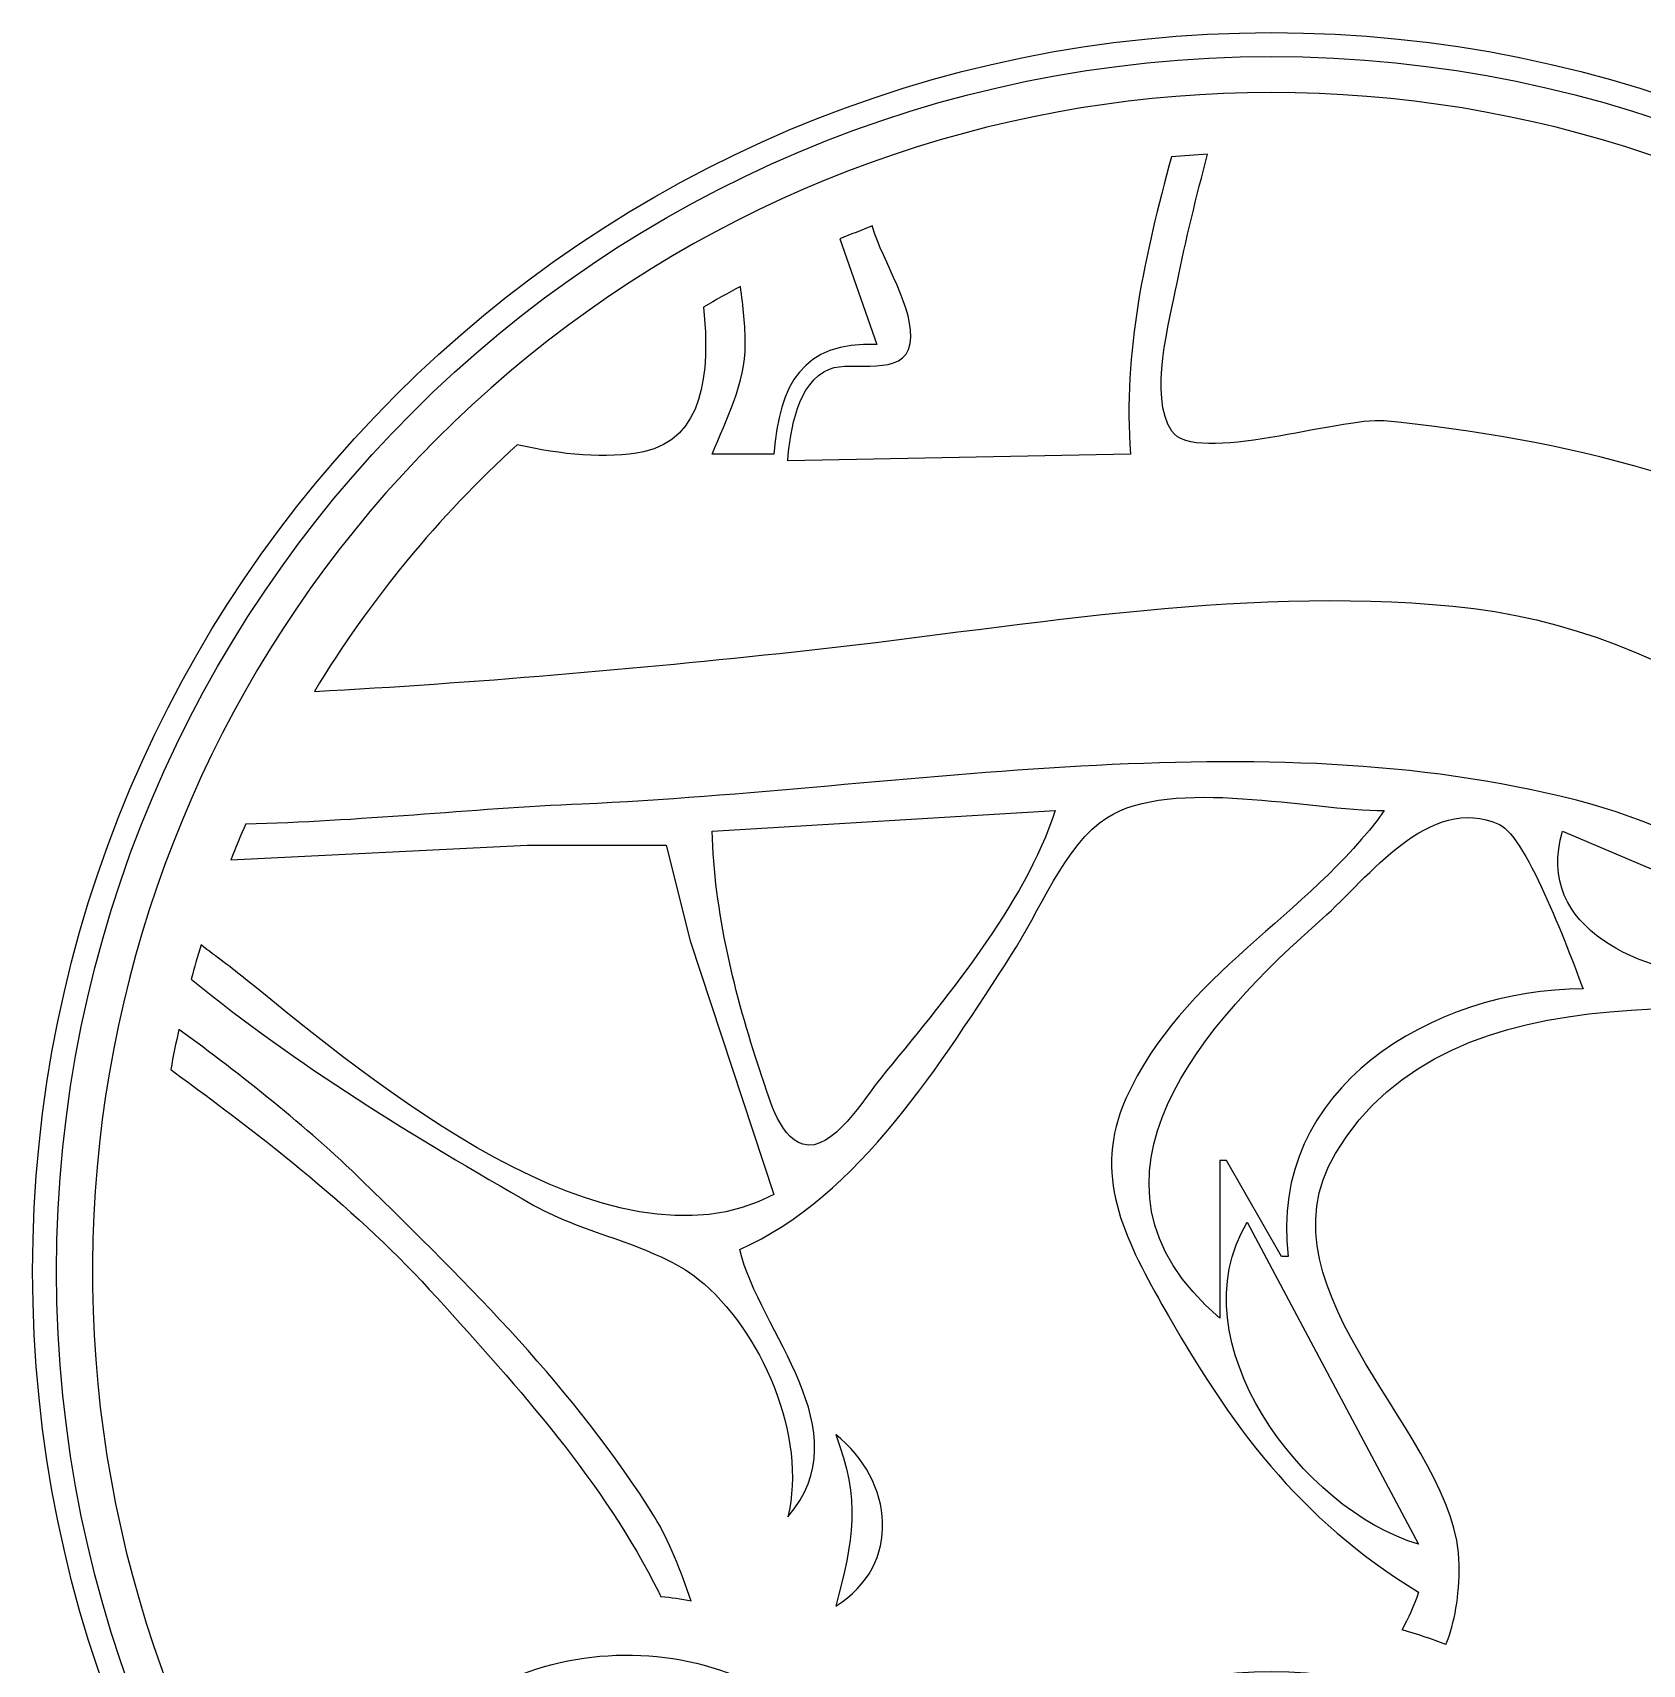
# Model space of a CAD drawing. Header units: millimetres. Extents: x -20.7 to 20.7, y -20.7 to 20.7.
# Drawn here: x -20.68 to 6.19, y -6.57 to 20.68 of the extents above; entities that cross this region are included whole.
import ezdxf

# ---------------------------------------------------------------- set-up
doc = ezdxf.new("R2010")
doc.units = ezdxf.units.MM
doc.layers.get('0').update_dxf_attribs({"linetype": 'CONTINUOUS'})

msp = doc.modelspace()

# ---------------------------------------------------------------- linework, layer by layer
for p, q in [((-7.208, 17.239), (-6.588, 15.479)), ((-7.208, 17.239), (-6.588, 15.479)), ((-7.208, 17.239), (-6.588, 15.479)), ((-7.208, 17.239), (-6.588, 15.479)), ((-7.208, 17.239), (-6.588, 15.479)), ((-7.208, 17.239), (-6.588, 15.479)), ((-8.306, 13.647), (-9.337, 13.647)), ((-8.306, 13.647), (-9.337, 13.647)), ((-8.306, 13.647), (-9.337, 13.647)), ((-8.306, 13.647), (-9.337, 13.647)), ((-8.306, 13.647), (-9.337, 13.647)), ((-8.306, 13.647), (-9.337, 13.647)), ((-2.352, 13.647), (-8.077, 13.532)), ((-2.352, 13.647), (-8.077, 13.532)), ((-2.352, 13.647), (-8.077, 13.532)), ((-2.352, 13.647), (-8.077, 13.532)), ((-2.352, 13.647), (-8.077, 13.532)), ((-2.352, 13.647), (-8.077, 13.532)), ((-9.337, 7.349), (-3.611, 7.692)), ((-9.337, 7.349), (-3.611, 7.692)), ((-9.337, 7.349), (-3.611, 7.692)), ((-9.337, 7.349), (-3.611, 7.692)), ((-9.337, 7.349), (-3.611, 7.692)), ((-9.337, 7.349), (-3.611, 7.692)), ((-17.377, 6.868), (-12.428, 7.118)), ((-17.377, 6.868), (-12.428, 7.118)), ((-17.377, 6.868), (-12.428, 7.118)), ((-17.377, 6.868), (-12.428, 7.118)), ((-17.377, 6.868), (-12.428, 7.118)), ((-17.377, 6.868), (-12.428, 7.118)), ((-12.428, 7.118), (-10.109, 7.116)), ((-12.428, 7.118), (-10.109, 7.116)), ((-12.428, 7.118), (-10.109, 7.116)), ((-12.428, 7.118), (-10.109, 7.116)), ((-12.428, 7.118), (-10.109, 7.116)), ((-12.428, 7.118), (-10.109, 7.116)), ((-10.109, 7.116), (-9.703, 5.517)), ((-10.109, 7.116), (-9.703, 5.517)), ((-10.109, 7.116), (-9.703, 5.517)), ((-10.109, 7.116), (-9.703, 5.517)), ((-10.109, 7.116), (-9.703, 5.517)), ((-10.109, 7.116), (-9.703, 5.517)), ((4.863, 7.349), (7.15, 6.375)), ((4.863, 7.349), (7.15, 6.375)), ((4.863, 7.349), (7.15, 6.375)), ((4.863, 7.349), (7.15, 6.375)), ((4.863, 7.349), (7.15, 6.375)), ((4.863, 7.349), (7.15, 6.375)), ((-9.703, 5.517), (-8.306, 1.28)), ((-9.703, 5.517), (-8.306, 1.28)), ((-9.703, 5.517), (-8.306, 1.28)), ((-9.703, 5.517), (-8.306, 1.28)), ((-9.703, 5.517), (-8.306, 1.28)), ((-9.703, 5.517), (-8.306, 1.28)), ((-0.748, 1.852), (-0.863, 1.852)), ((-0.863, 1.852), (-0.863, -0.782)), ((-0.748, 1.852), (-0.863, 1.852)), ((-0.863, 1.852), (-0.863, -0.782)), ((-0.748, 1.852), (-0.863, 1.852)), ((-0.863, 1.852), (-0.863, -0.782)), ((-0.748, 1.852), (-0.863, 1.852)), ((-0.863, 1.852), (-0.863, -0.782)), ((-0.748, 1.852), (-0.863, 1.852)), ((-0.863, 1.852), (-0.863, -0.782)), ((-0.748, 1.852), (-0.863, 1.852)), ((-0.863, 1.852), (-0.863, -0.782)), ((0.168, 0.249), (-0.748, 1.852)), ((0.168, 0.249), (-0.748, 1.852)), ((0.168, 0.249), (-0.748, 1.852)), ((0.168, 0.249), (-0.748, 1.852)), ((0.168, 0.249), (-0.748, 1.852)), ((0.168, 0.249), (-0.748, 1.852)), ((-0.405, 0.822), (2.458, -4.56)), ((-0.405, 0.822), (2.458, -4.56)), ((-0.405, 0.822), (2.458, -4.56)), ((-0.405, 0.822), (2.458, -4.56)), ((-0.405, 0.822), (2.458, -4.56)), ((-0.405, 0.822), (2.458, -4.56)), ((0.282, 0.249), (0.168, 0.249)), ((0.282, 0.249), (0.168, 0.249)), ((0.282, 0.249), (0.168, 0.249)), ((0.282, 0.249), (0.168, 0.249)), ((0.282, 0.249), (0.168, 0.249)), ((0.282, 0.249), (0.168, 0.249))]:
    msp.add_line(p, q)
msp.add_lwpolyline([(-7.091, -8.016, 0.393426), (-4.373, -8.219, -0.35083), (4.373, -8.219, 0.393426), (7.091, -8.016, -0.458612), (14.665, -8.285, 0.565024), (18.061, -7.83, 1.523453), (-18.061, -7.83, 0.565024), (-14.665, -8.285, -0.458612)], format="xyb", close=True)
for radius in [20.685, 20.685, 20.285]:
    msp.add_circle((0, 0), radius)
for centre, radius, start, end in [((0, 0), 18.685, 93.2708, 95.1293), ((0, 0), 18.685, 93.2708, 95.1293), ((0, 0), 18.685, 93.2708, 95.1293), ((0, 0), 18.685, 93.2708, 95.1293), ((0, 0), 18.685, 93.2708, 95.1293), ((0, 0), 18.685, 93.2708, 95.1293), ((0, 0), 18.685, 110.8894, 112.6903), ((0, 0), 18.685, 110.8894, 112.6903), ((0, 0), 18.685, 110.8894, 112.6903), ((0, 0), 18.685, 110.8894, 112.6903), ((0, 0), 18.685, 110.8894, 112.6903), ((0, 0), 18.685, 110.8894, 112.6903), ((0, 0), 18.685, 118.3297, 120.4934), ((0, 0), 18.685, 118.3297, 120.4934), ((0, 0), 18.685, 118.3297, 120.4934), ((0, 0), 18.685, 118.3297, 120.4934), ((0, 0), 18.685, 118.3297, 120.4934), ((0, 0), 18.685, 118.3297, 120.4934), ((0, 0), 18.685, 132.3845, 148.788), ((0, 0), 18.685, 132.3845, 148.788), ((0, 0), 18.685, 132.3845, 148.788), ((0, 0), 18.685, 132.3845, 148.788), ((0, 0), 18.685, 132.3845, 148.788), ((0, 0), 18.685, 132.3845, 148.788), ((0, 0), 18.685, 156.4375, 158.4358), ((0, 0), 18.685, 156.4375, 158.4358), ((0, 0), 18.685, 156.4375, 158.4358), ((0, 0), 18.685, 156.4375, 158.4358), ((0, 0), 18.685, 156.4375, 158.4358), ((0, 0), 18.685, 156.4375, 158.4358), ((0, 0), 18.685, 163.0452, 164.8663), ((0, 0), 18.685, 163.0452, 164.8663), ((0, 0), 18.685, 163.0452, 164.8663), ((0, 0), 18.685, 163.0452, 164.8663), ((0, 0), 18.685, 163.0452, 164.8663), ((0, 0), 18.685, 163.0452, 164.8663), ((0, 0), 18.685, 167.5134, 169.6172), ((0, 0), 18.685, 167.5134, 169.6172), ((-10.762, -11.41), 6, 79.6747, 84.5698), ((-10.762, -11.41), 6, 79.6747, 84.5698), ((0, -13.685), 8, 68.6285, 74.1806), ((0, -13.685), 8, 68.6285, 74.1806), ((0, -13.685), 8, 68.6285, 74.1806), ((0, -13.685), 8, 68.6285, 74.1806), ((0, -13.685), 8, 68.6285, 74.1806), ((0, -13.685), 8, 68.6285, 74.1806)]:
    msp.add_arc(centre, radius, start, end)
for points in [[(-1.671, 18.61), (-2.107, 16.986), (-2.487, 15.355), (-2.352, 13.647)], [(-1.671, 18.61), (-2.107, 16.986), (-2.487, 15.355), (-2.352, 13.647)], [(-1.671, 18.61), (-2.107, 16.986), (-2.487, 15.355), (-2.352, 13.647)], [(-1.671, 18.61), (-2.107, 16.986), (-2.487, 15.355), (-2.352, 13.647)], [(-1.671, 18.61), (-2.107, 16.986), (-2.487, 15.355), (-2.352, 13.647)], [(-1.671, 18.61), (-2.107, 16.986), (-2.487, 15.355), (-2.352, 13.647)], [(-1.573, 16.509), (-1.431, 17.23), (-1.252, 17.943), (-1.066, 18.655)], [(-1.573, 16.509), (-1.431, 17.23), (-1.252, 17.943), (-1.066, 18.655)], [(-1.573, 16.509), (-1.431, 17.23), (-1.252, 17.943), (-1.066, 18.655)], [(-1.573, 16.509), (-1.431, 17.23), (-1.252, 17.943), (-1.066, 18.655)], [(-1.573, 16.509), (-1.431, 17.23), (-1.252, 17.943), (-1.066, 18.655)], [(-1.573, 16.509), (-1.431, 17.23), (-1.252, 17.943), (-1.066, 18.655)], [(-6.654, 17.426), (-6.657, 17.436), (-6.66, 17.446), (-6.662, 17.457)], [(-6.654, 17.426), (-6.657, 17.436), (-6.66, 17.446), (-6.662, 17.457)], [(-6.654, 17.426), (-6.657, 17.436), (-6.66, 17.446), (-6.662, 17.457)], [(-6.654, 17.426), (-6.657, 17.436), (-6.66, 17.446), (-6.662, 17.457)], [(-6.654, 17.426), (-6.657, 17.436), (-6.66, 17.446), (-6.662, 17.457)], [(-6.654, 17.426), (-6.657, 17.436), (-6.66, 17.446), (-6.662, 17.457)], [(-6.031, 15.493), (-5.938, 16.057), (-6.503, 16.88), (-6.654, 17.426)], [(-6.031, 15.493), (-5.938, 16.057), (-6.503, 16.88), (-6.654, 17.426)], [(-6.031, 15.493), (-5.938, 16.057), (-6.503, 16.88), (-6.654, 17.426)], [(-6.031, 15.493), (-5.938, 16.057), (-6.503, 16.88), (-6.654, 17.426)], [(-6.031, 15.493), (-5.938, 16.057), (-6.503, 16.88), (-6.654, 17.426)], [(-6.031, 15.493), (-5.938, 16.057), (-6.503, 16.88), (-6.654, 17.426)], [(-8.785, 15.479), (-8.784, 15.784), (-8.817, 16.109), (-8.867, 16.447)], [(-8.785, 15.479), (-8.784, 15.784), (-8.817, 16.109), (-8.867, 16.447)], [(-8.785, 15.479), (-8.784, 15.784), (-8.817, 16.109), (-8.867, 16.447)], [(-8.785, 15.479), (-8.784, 15.784), (-8.817, 16.109), (-8.867, 16.447)], [(-8.785, 15.479), (-8.784, 15.784), (-8.817, 16.109), (-8.867, 16.447)], [(-8.785, 15.479), (-8.784, 15.784), (-8.817, 16.109), (-8.867, 16.447)], [(-1.661, 14.027), (-2.058, 14.617), (-1.697, 15.873), (-1.573, 16.509)], [(-1.661, 14.027), (-2.058, 14.617), (-1.697, 15.873), (-1.573, 16.509)], [(-1.661, 14.027), (-2.058, 14.617), (-1.697, 15.873), (-1.573, 16.509)], [(-1.661, 14.027), (-2.058, 14.617), (-1.697, 15.873), (-1.573, 16.509)], [(-1.661, 14.027), (-2.058, 14.617), (-1.697, 15.873), (-1.573, 16.509)], [(-1.661, 14.027), (-2.058, 14.617), (-1.697, 15.873), (-1.573, 16.509)], [(-9.482, 16.101), (-9.37, 14.992), (-9.483, 13.896), (-10.484, 13.686)], [(-9.482, 16.101), (-9.37, 14.992), (-9.483, 13.896), (-10.484, 13.686)], [(-9.482, 16.101), (-9.37, 14.992), (-9.483, 13.896), (-10.484, 13.686)], [(-9.482, 16.101), (-9.37, 14.992), (-9.483, 13.896), (-10.484, 13.686)], [(-9.482, 16.101), (-9.37, 14.992), (-9.483, 13.896), (-10.484, 13.686)], [(-9.482, 16.101), (-9.37, 14.992), (-9.483, 13.896), (-10.484, 13.686)], [(-9.337, 13.647), (-9.097, 14.231), (-8.787, 14.831), (-8.785, 15.479)], [(-9.337, 13.647), (-9.097, 14.231), (-8.787, 14.831), (-8.785, 15.479)], [(-9.337, 13.647), (-9.097, 14.231), (-8.787, 14.831), (-8.785, 15.479)], [(-9.337, 13.647), (-9.097, 14.231), (-8.787, 14.831), (-8.785, 15.479)], [(-9.337, 13.647), (-9.097, 14.231), (-8.787, 14.831), (-8.785, 15.479)], [(-9.337, 13.647), (-9.097, 14.231), (-8.787, 14.831), (-8.785, 15.479)], [(-6.588, 15.479), (-7.839, 15.52), (-8.213, 14.816), (-8.306, 13.647)], [(-6.588, 15.479), (-7.839, 15.52), (-8.213, 14.816), (-8.306, 13.647)], [(-6.588, 15.479), (-7.839, 15.52), (-8.213, 14.816), (-8.306, 13.647)], [(-6.588, 15.479), (-7.839, 15.52), (-8.213, 14.816), (-8.306, 13.647)], [(-6.588, 15.479), (-7.839, 15.52), (-8.213, 14.816), (-8.306, 13.647)], [(-6.588, 15.479), (-7.839, 15.52), (-8.213, 14.816), (-8.306, 13.647)], [(-7.378, 15.066), (-7, 15.222), (-6.127, 14.914), (-6.031, 15.493)], [(-7.378, 15.066), (-7, 15.222), (-6.127, 14.914), (-6.031, 15.493)], [(-7.378, 15.066), (-7, 15.222), (-6.127, 14.914), (-6.031, 15.493)], [(-7.378, 15.066), (-7, 15.222), (-6.127, 14.914), (-6.031, 15.493)], [(-7.378, 15.066), (-7, 15.222), (-6.127, 14.914), (-6.031, 15.493)], [(-7.378, 15.066), (-7, 15.222), (-6.127, 14.914), (-6.031, 15.493)], [(-8.077, 13.532), (-8.033, 14.043), (-7.92, 14.843), (-7.378, 15.066)], [(-8.077, 13.532), (-8.033, 14.043), (-7.92, 14.843), (-7.378, 15.066)], [(-8.077, 13.532), (-8.033, 14.043), (-7.92, 14.843), (-7.378, 15.066)], [(-8.077, 13.532), (-8.033, 14.043), (-7.92, 14.843), (-7.378, 15.066)], [(-8.077, 13.532), (-8.033, 14.043), (-7.92, 14.843), (-7.378, 15.066)], [(-8.077, 13.532), (-8.033, 14.043), (-7.92, 14.843), (-7.378, 15.066)], [(1.885, 14.2), (1.166, 14.268), (-1.277, 13.454), (-1.661, 14.027)], [(1.885, 14.2), (1.166, 14.268), (-1.277, 13.454), (-1.661, 14.027)], [(1.885, 14.2), (1.166, 14.268), (-1.277, 13.454), (-1.661, 14.027)], [(1.885, 14.2), (1.166, 14.268), (-1.277, 13.454), (-1.661, 14.027)], [(1.885, 14.2), (1.166, 14.268), (-1.277, 13.454), (-1.661, 14.027)], [(1.885, 14.2), (1.166, 14.268), (-1.277, 13.454), (-1.661, 14.027)], [(10.473, 11.601), (7.887, 13.149), (4.864, 13.917), (1.885, 14.2)], [(10.473, 11.601), (7.887, 13.149), (4.864, 13.917), (1.885, 14.2)], [(10.473, 11.601), (7.887, 13.149), (4.864, 13.917), (1.885, 14.2)], [(10.473, 11.601), (7.887, 13.149), (4.864, 13.917), (1.885, 14.2)], [(10.473, 11.601), (7.887, 13.149), (4.864, 13.917), (1.885, 14.2)], [(10.473, 11.601), (7.887, 13.149), (4.864, 13.917), (1.885, 14.2)], [(-10.484, 13.686), (-11.109, 13.555), (-11.857, 13.639), (-12.596, 13.801)], [(-10.484, 13.686), (-11.109, 13.555), (-11.857, 13.639), (-12.596, 13.801)], [(-10.484, 13.686), (-11.109, 13.555), (-11.857, 13.639), (-12.596, 13.801)], [(-10.484, 13.686), (-11.109, 13.555), (-11.857, 13.639), (-12.596, 13.801)], [(-10.484, 13.686), (-11.109, 13.555), (-11.857, 13.639), (-12.596, 13.801)], [(-10.484, 13.686), (-11.109, 13.555), (-11.857, 13.639), (-12.596, 13.801)], [(-7.963, 10.345), (-4.356, 10.731), (-0.608, 11.456), (3.03, 11.108)], [(-7.963, 10.345), (-4.356, 10.731), (-0.608, 11.456), (3.03, 11.108)], [(-7.963, 10.345), (-4.356, 10.731), (-0.608, 11.456), (3.03, 11.108)], [(-7.963, 10.345), (-4.356, 10.731), (-0.608, 11.456), (3.03, 11.108)], [(-7.963, 10.345), (-4.356, 10.731), (-0.608, 11.456), (3.03, 11.108)], [(-7.963, 10.345), (-4.356, 10.731), (-0.608, 11.456), (3.03, 11.108)], [(3.03, 11.108), (6.797, 10.748), (10.262, 8.299), (11.619, 4.715)], [(3.03, 11.108), (6.797, 10.748), (10.262, 8.299), (11.619, 4.715)], [(3.03, 11.108), (6.797, 10.748), (10.262, 8.299), (11.619, 4.715)], [(3.03, 11.108), (6.797, 10.748), (10.262, 8.299), (11.619, 4.715)], [(3.03, 11.108), (6.797, 10.748), (10.262, 8.299), (11.619, 4.715)], [(3.03, 11.108), (6.797, 10.748), (10.262, 8.299), (11.619, 4.715)], [(-15.98, 9.683), (-13.309, 9.826), (-10.648, 10.057), (-7.963, 10.345)], [(-15.98, 9.683), (-13.309, 9.826), (-10.648, 10.057), (-7.963, 10.345)], [(-15.98, 9.683), (-13.309, 9.826), (-10.648, 10.057), (-7.963, 10.345)], [(-15.98, 9.683), (-13.309, 9.826), (-10.648, 10.057), (-7.963, 10.345)], [(-15.98, 9.683), (-13.309, 9.826), (-10.648, 10.057), (-7.963, 10.345)], [(-15.98, 9.683), (-13.309, 9.826), (-10.648, 10.057), (-7.963, 10.345)], [(5.092, 7.866), (-0.223, 9.228), (-6.129, 8.038), (-11.512, 7.802)], [(5.092, 7.866), (-0.223, 9.228), (-6.129, 8.038), (-11.512, 7.802)], [(5.092, 7.866), (-0.223, 9.228), (-6.129, 8.038), (-11.512, 7.802)], [(5.092, 7.866), (-0.223, 9.228), (-6.129, 8.038), (-11.512, 7.802)], [(5.092, 7.866), (-0.223, 9.228), (-6.129, 8.038), (-11.512, 7.802)], [(5.092, 7.866), (-0.223, 9.228), (-6.129, 8.038), (-11.512, 7.802)], [(-2.75, 7.574), (-1.662, 8.265), (0.657, 7.692), (1.885, 7.692)], [(-2.75, 7.574), (-1.662, 8.265), (0.657, 7.692), (1.885, 7.692)], [(-2.75, 7.574), (-1.662, 8.265), (0.657, 7.692), (1.885, 7.692)], [(-2.75, 7.574), (-1.662, 8.265), (0.657, 7.692), (1.885, 7.692)], [(-2.75, 7.574), (-1.662, 8.265), (0.657, 7.692), (1.885, 7.692)], [(-2.75, 7.574), (-1.662, 8.265), (0.657, 7.692), (1.885, 7.692)], [(-11.512, 7.802), (-13.385, 7.72), (-15.252, 7.508), (-17.127, 7.469)], [(-11.512, 7.802), (-13.385, 7.72), (-15.252, 7.508), (-17.127, 7.469)], [(-11.512, 7.802), (-13.385, 7.72), (-15.252, 7.508), (-17.127, 7.469)], [(-11.512, 7.802), (-13.385, 7.72), (-15.252, 7.508), (-17.127, 7.469)], [(-11.512, 7.802), (-13.385, 7.72), (-15.252, 7.508), (-17.127, 7.469)], [(-11.512, 7.802), (-13.385, 7.72), (-15.252, 7.508), (-17.127, 7.469)], [(-3.611, 7.692), (-4.109, 6.13), (-5.492, 4.484), (-6.523, 3.226)], [(-3.611, 7.692), (-4.109, 6.13), (-5.492, 4.484), (-6.523, 3.226)], [(-3.611, 7.692), (-4.109, 6.13), (-5.492, 4.484), (-6.523, 3.226)], [(-3.611, 7.692), (-4.109, 6.13), (-5.492, 4.484), (-6.523, 3.226)], [(-3.611, 7.692), (-4.109, 6.13), (-5.492, 4.484), (-6.523, 3.226)], [(-3.611, 7.692), (-4.109, 6.13), (-5.492, 4.484), (-6.523, 3.226)], [(1.885, 7.692), (0.611, 5.92), (-1.493, 4.969), (-2.43, 2.883)], [(1.885, 7.692), (0.611, 5.92), (-1.493, 4.969), (-2.43, 2.883)], [(1.885, 7.692), (0.611, 5.92), (-1.493, 4.969), (-2.43, 2.883)], [(1.885, 7.692), (0.611, 5.92), (-1.493, 4.969), (-2.43, 2.883)], [(1.885, 7.692), (0.611, 5.92), (-1.493, 4.969), (-2.43, 2.883)], [(1.885, 7.692), (0.611, 5.92), (-1.493, 4.969), (-2.43, 2.883)], [(11.619, 4.715), (9.402, 5.751), (7.512, 7.246), (5.092, 7.866)], [(11.619, 4.715), (9.402, 5.751), (7.512, 7.246), (5.092, 7.866)], [(11.619, 4.715), (9.402, 5.751), (7.512, 7.246), (5.092, 7.866)], [(11.619, 4.715), (9.402, 5.751), (7.512, 7.246), (5.092, 7.866)], [(11.619, 4.715), (9.402, 5.751), (7.512, 7.246), (5.092, 7.866)], [(11.619, 4.715), (9.402, 5.751), (7.512, 7.246), (5.092, 7.866)], [(-4.338, 5.287), (-3.9, 5.957), (-3.438, 7.138), (-2.75, 7.574)], [(-4.338, 5.287), (-3.9, 5.957), (-3.438, 7.138), (-2.75, 7.574)], [(-4.338, 5.287), (-3.9, 5.957), (-3.438, 7.138), (-2.75, 7.574)], [(-4.338, 5.287), (-3.9, 5.957), (-3.438, 7.138), (-2.75, 7.574)], [(-4.338, 5.287), (-3.9, 5.957), (-3.438, 7.138), (-2.75, 7.574)], [(-4.338, 5.287), (-3.9, 5.957), (-3.438, 7.138), (-2.75, 7.574)], [(0.855, 5.893), (1.619, 6.566), (2.63, 7.989), (3.806, 7.46)], [(0.855, 5.893), (1.619, 6.566), (2.63, 7.989), (3.806, 7.46)], [(0.855, 5.893), (1.619, 6.566), (2.63, 7.989), (3.806, 7.46)], [(0.855, 5.893), (1.619, 6.566), (2.63, 7.989), (3.806, 7.46)], [(0.855, 5.893), (1.619, 6.566), (2.63, 7.989), (3.806, 7.46)], [(0.855, 5.893), (1.619, 6.566), (2.63, 7.989), (3.806, 7.46)], [(3.806, 7.46), (4.276, 7.248), (5.004, 5.241), (5.206, 4.715)], [(3.806, 7.46), (4.276, 7.248), (5.004, 5.241), (5.206, 4.715)], [(3.806, 7.46), (4.276, 7.248), (5.004, 5.241), (5.206, 4.715)], [(3.806, 7.46), (4.276, 7.248), (5.004, 5.241), (5.206, 4.715)], [(3.806, 7.46), (4.276, 7.248), (5.004, 5.241), (5.206, 4.715)], [(3.806, 7.46), (4.276, 7.248), (5.004, 5.241), (5.206, 4.715)], [(-8.535, 3.341), (-8.959, 4.594), (-9.309, 6.021), (-9.337, 7.349)], [(-8.535, 3.341), (-8.959, 4.594), (-9.309, 6.021), (-9.337, 7.349)], [(-8.535, 3.341), (-8.959, 4.594), (-9.309, 6.021), (-9.337, 7.349)], [(-8.535, 3.341), (-8.959, 4.594), (-9.309, 6.021), (-9.337, 7.349)], [(-8.535, 3.341), (-8.959, 4.594), (-9.309, 6.021), (-9.337, 7.349)], [(-8.535, 3.341), (-8.959, 4.594), (-9.309, 6.021), (-9.337, 7.349)], [(7.496, 4.944), (6.262, 4.944), (4.365, 5.711), (4.863, 7.349)], [(7.496, 4.944), (6.262, 4.944), (4.365, 5.711), (4.863, 7.349)], [(7.496, 4.944), (6.262, 4.944), (4.365, 5.711), (4.863, 7.349)], [(7.496, 4.944), (6.262, 4.944), (4.365, 5.711), (4.863, 7.349)], [(7.496, 4.944), (6.262, 4.944), (4.365, 5.711), (4.863, 7.349)], [(7.496, 4.944), (6.262, 4.944), (4.365, 5.711), (4.863, 7.349)], [(-0.863, -0.782), (-3.553, 1.523), (-1.066, 4.202), (0.855, 5.893)], [(-0.863, -0.782), (-3.553, 1.523), (-1.066, 4.202), (0.855, 5.893)], [(-0.863, -0.782), (-3.553, 1.523), (-1.066, 4.202), (0.855, 5.893)], [(-0.863, -0.782), (-3.553, 1.523), (-1.066, 4.202), (0.855, 5.893)], [(-0.863, -0.782), (-3.553, 1.523), (-1.066, 4.202), (0.855, 5.893)], [(-0.863, -0.782), (-3.553, 1.523), (-1.066, 4.202), (0.855, 5.893)], [(-17.123, 4.874), (-17.356, 5.063), (-17.615, 5.252), (-17.873, 5.449)], [(-17.123, 4.874), (-17.356, 5.063), (-17.615, 5.252), (-17.873, 5.449)], [(-17.123, 4.874), (-17.356, 5.063), (-17.615, 5.252), (-17.873, 5.449)], [(-17.123, 4.874), (-17.356, 5.063), (-17.615, 5.252), (-17.873, 5.449)], [(-17.123, 4.874), (-17.356, 5.063), (-17.615, 5.252), (-17.873, 5.449)], [(-17.123, 4.874), (-17.356, 5.063), (-17.615, 5.252), (-17.873, 5.449)], [(-8.879, 0.364), (-6.886, 1.235), (-5.491, 3.521), (-4.338, 5.287)], [(-8.879, 0.364), (-6.886, 1.235), (-5.491, 3.521), (-4.338, 5.287)], [(-8.879, 0.364), (-6.886, 1.235), (-5.491, 3.521), (-4.338, 5.287)], [(-8.879, 0.364), (-6.886, 1.235), (-5.491, 3.521), (-4.338, 5.287)], [(-8.879, 0.364), (-6.886, 1.235), (-5.491, 3.521), (-4.338, 5.287)], [(-8.879, 0.364), (-6.886, 1.235), (-5.491, 3.521), (-4.338, 5.287)], [(-18.037, 4.878), (-16.26, 3.426), (-14.332, 2.254), (-12.314, 1.1)], [(-18.037, 4.878), (-16.26, 3.426), (-14.332, 2.254), (-12.314, 1.1)], [(-18.037, 4.878), (-16.26, 3.426), (-14.332, 2.254), (-12.314, 1.1)], [(-18.037, 4.878), (-16.26, 3.426), (-14.332, 2.254), (-12.314, 1.1)], [(-18.037, 4.878), (-16.26, 3.426), (-14.332, 2.254), (-12.314, 1.1)], [(-18.037, 4.878), (-16.26, 3.426), (-14.332, 2.254), (-12.314, 1.1)], [(-8.306, 1.28), (-11.063, -0.163), (-15.026, 3.169), (-17.123, 4.874)], [(-8.306, 1.28), (-11.063, -0.163), (-15.026, 3.169), (-17.123, 4.874)], [(-8.306, 1.28), (-11.063, -0.163), (-15.026, 3.169), (-17.123, 4.874)], [(-8.306, 1.28), (-11.063, -0.163), (-15.026, 3.169), (-17.123, 4.874)], [(-8.306, 1.28), (-11.063, -0.163), (-15.026, 3.169), (-17.123, 4.874)], [(-8.306, 1.28), (-11.063, -0.163), (-15.026, 3.169), (-17.123, 4.874)], [(5.206, 4.715), (2.689, 4.715), (-0.072, 3.048), (0.282, 0.249)], [(5.206, 4.715), (2.689, 4.715), (-0.072, 3.048), (0.282, 0.249)], [(5.206, 4.715), (2.689, 4.715), (-0.072, 3.048), (0.282, 0.249)], [(5.206, 4.715), (2.689, 4.715), (-0.072, 3.048), (0.282, 0.249)], [(5.206, 4.715), (2.689, 4.715), (-0.072, 3.048), (0.282, 0.249)], [(5.206, 4.715), (2.689, 4.715), (-0.072, 3.048), (0.282, 0.249)], [(1.07, 1.967), (2.99, 5.202), (8.007, 4.283), (11.161, 4.257)], [(1.07, 1.967), (2.99, 5.202), (8.007, 4.283), (11.161, 4.257)], [(1.07, 1.967), (2.99, 5.202), (8.007, 4.283), (11.161, 4.257)], [(1.07, 1.967), (2.99, 5.202), (8.007, 4.283), (11.161, 4.257)], [(1.07, 1.967), (2.99, 5.202), (8.007, 4.283), (11.161, 4.257)], [(1.07, 1.967), (2.99, 5.202), (8.007, 4.283), (11.161, 4.257)], [(-15.177, 1.507), (-16.136, 2.443), (-17.179, 3.258), (-18.243, 4.04)], [(-15.177, 1.507), (-16.136, 2.443), (-17.179, 3.258), (-18.243, 4.04)], [(-18.379, 3.367), (-16.8, 2.216), (-15.256, 1.02), (-13.937, -0.438)], [(-18.379, 3.367), (-16.8, 2.216), (-15.256, 1.02), (-13.937, -0.438)], [(-7.824, 2.121), (-8.238, 2.243), (-8.415, 2.987), (-8.535, 3.341)], [(-7.824, 2.121), (-8.238, 2.243), (-8.415, 2.987), (-8.535, 3.341)], [(-7.824, 2.121), (-8.238, 2.243), (-8.415, 2.987), (-8.535, 3.341)], [(-7.824, 2.121), (-8.238, 2.243), (-8.415, 2.987), (-8.535, 3.341)], [(-7.824, 2.121), (-8.238, 2.243), (-8.415, 2.987), (-8.535, 3.341)], [(-7.824, 2.121), (-8.238, 2.243), (-8.415, 2.987), (-8.535, 3.341)], [(-6.523, 3.226), (-6.777, 2.916), (-7.331, 1.975), (-7.824, 2.121)], [(-6.523, 3.226), (-6.777, 2.916), (-7.331, 1.975), (-7.824, 2.121)], [(-6.523, 3.226), (-6.777, 2.916), (-7.331, 1.975), (-7.824, 2.121)], [(-6.523, 3.226), (-6.777, 2.916), (-7.331, 1.975), (-7.824, 2.121)], [(-6.523, 3.226), (-6.777, 2.916), (-7.331, 1.975), (-7.824, 2.121)], [(-6.523, 3.226), (-6.777, 2.916), (-7.331, 1.975), (-7.824, 2.121)], [(-2.43, 2.883), (-2.998, 1.619), (-2.457, 0.561), (-1.828, -0.553)], [(-2.43, 2.883), (-2.998, 1.619), (-2.457, 0.561), (-1.828, -0.553)], [(-2.43, 2.883), (-2.998, 1.619), (-2.457, 0.561), (-1.828, -0.553)], [(-2.43, 2.883), (-2.998, 1.619), (-2.457, 0.561), (-1.828, -0.553)], [(-2.43, 2.883), (-2.998, 1.619), (-2.457, 0.561), (-1.828, -0.553)], [(-2.43, 2.883), (-2.998, 1.619), (-2.457, 0.561), (-1.828, -0.553)], [(3.135, -4.904), (3.117, -2.75), (-0.322, -0.378), (1.07, 1.967)], [(3.135, -4.904), (3.117, -2.75), (-0.322, -0.378), (1.07, 1.967)], [(3.135, -4.904), (3.117, -2.75), (-0.322, -0.378), (1.07, 1.967)], [(3.135, -4.904), (3.117, -2.75), (-0.322, -0.378), (1.07, 1.967)], [(3.135, -4.904), (3.117, -2.75), (-0.322, -0.378), (1.07, 1.967)], [(3.135, -4.904), (3.117, -2.75), (-0.322, -0.378), (1.07, 1.967)], [(-10.301, -4.102), (-11.624, -1.982), (-13.399, -0.227), (-15.177, 1.507)], [(-10.301, -4.102), (-11.624, -1.982), (-13.399, -0.227), (-15.177, 1.507)], [(-12.314, 1.1), (-11.487, 0.626), (-10.292, 0.445), (-9.57, -0.13)], [(-12.314, 1.1), (-11.487, 0.626), (-10.292, 0.445), (-9.57, -0.13)], [(-12.314, 1.1), (-11.487, 0.626), (-10.292, 0.445), (-9.57, -0.13)], [(-12.314, 1.1), (-11.487, 0.626), (-10.292, 0.445), (-9.57, -0.13)], [(-12.314, 1.1), (-11.487, 0.626), (-10.292, 0.445), (-9.57, -0.13)], [(-12.314, 1.1), (-11.487, 0.626), (-10.292, 0.445), (-9.57, -0.13)], [(2.458, -4.56), (0.516, -3.985), (-1.598, -1.169), (-0.405, 0.822)], [(2.458, -4.56), (0.516, -3.985), (-1.598, -1.169), (-0.405, 0.822)], [(2.458, -4.56), (0.516, -3.985), (-1.598, -1.169), (-0.405, 0.822)], [(2.458, -4.56), (0.516, -3.985), (-1.598, -1.169), (-0.405, 0.822)], [(2.458, -4.56), (0.516, -3.985), (-1.598, -1.169), (-0.405, 0.822)], [(2.458, -4.56), (0.516, -3.985), (-1.598, -1.169), (-0.405, 0.822)], [(-8.077, -4.102), (-6.821, -2.658), (-8.557, -1.005), (-8.879, 0.364)], [(-8.077, -4.102), (-6.821, -2.658), (-8.557, -1.005), (-8.879, 0.364)], [(-8.077, -4.102), (-6.821, -2.658), (-8.557, -1.005), (-8.879, 0.364)], [(-8.077, -4.102), (-6.821, -2.658), (-8.557, -1.005), (-8.879, 0.364)], [(-8.077, -4.102), (-6.821, -2.658), (-8.557, -1.005), (-8.879, 0.364)], [(-8.077, -4.102), (-6.821, -2.658), (-8.557, -1.005), (-8.879, 0.364)], [(-9.57, -0.13), (-8.524, -0.965), (-7.742, -2.776), (-8.077, -4.102)], [(-9.57, -0.13), (-8.524, -0.965), (-7.742, -2.776), (-8.077, -4.102)], [(-9.57, -0.13), (-8.524, -0.965), (-7.742, -2.776), (-8.077, -4.102)], [(-9.57, -0.13), (-8.524, -0.965), (-7.742, -2.776), (-8.077, -4.102)], [(-9.57, -0.13), (-8.524, -0.965), (-7.742, -2.776), (-8.077, -4.102)], [(-9.57, -0.13), (-8.524, -0.965), (-7.742, -2.776), (-8.077, -4.102)], [(-13.937, -0.438), (-12.568, -1.951), (-11.147, -3.517), (-10.231, -5.362)], [(-13.937, -0.438), (-12.568, -1.951), (-11.147, -3.517), (-10.231, -5.362)], [(-1.828, -0.553), (-0.678, -2.588), (0.436, -4.12), (2.458, -5.362)], [(-1.828, -0.553), (-0.678, -2.588), (0.436, -4.12), (2.458, -5.362)], [(-1.828, -0.553), (-0.678, -2.588), (0.436, -4.12), (2.458, -5.362)], [(-1.828, -0.553), (-0.678, -2.588), (0.436, -4.12), (2.458, -5.362)], [(-1.828, -0.553), (-0.678, -2.588), (0.436, -4.12), (2.458, -5.362)], [(-1.828, -0.553), (-0.678, -2.588), (0.436, -4.12), (2.458, -5.362)], [(-7.276, -5.591), (-6.158, -4.909), (-6.305, -3.49), (-7.276, -2.728)], [(-7.276, -2.728), (-6.857, -3.814), (-6.978, -4.5), (-7.276, -5.591)], [(-7.276, -5.591), (-6.158, -4.909), (-6.305, -3.49), (-7.276, -2.728)], [(-7.276, -2.728), (-6.857, -3.814), (-6.978, -4.5), (-7.276, -5.591)], [(-7.276, -5.591), (-6.158, -4.909), (-6.305, -3.49), (-7.276, -2.728)], [(-7.276, -2.728), (-6.857, -3.814), (-6.978, -4.5), (-7.276, -5.591)], [(-7.276, -5.591), (-6.158, -4.909), (-6.305, -3.49), (-7.276, -2.728)], [(-7.276, -2.728), (-6.857, -3.814), (-6.978, -4.5), (-7.276, -5.591)], [(-7.276, -5.591), (-6.158, -4.909), (-6.305, -3.49), (-7.276, -2.728)], [(-7.276, -2.728), (-6.857, -3.814), (-6.978, -4.5), (-7.276, -5.591)], [(-9.687, -5.507), (-9.865, -5.004), (-10.048, -4.508), (-10.301, -4.102)], [(-9.687, -5.507), (-9.865, -5.004), (-10.048, -4.508), (-10.301, -4.102)], [(2.915, -6.235), (3.061, -5.864), (3.14, -5.424), (3.135, -4.904)], [(2.915, -6.235), (3.061, -5.864), (3.14, -5.424), (3.135, -4.904)], [(2.915, -6.235), (3.061, -5.864), (3.14, -5.424), (3.135, -4.904)], [(2.915, -6.235), (3.061, -5.864), (3.14, -5.424), (3.135, -4.904)], [(2.915, -6.235), (3.061, -5.864), (3.14, -5.424), (3.135, -4.904)], [(2.915, -6.235), (3.061, -5.864), (3.14, -5.424), (3.135, -4.904)], [(-10.231, -5.362), (-10.219, -5.387), (-10.206, -5.412), (-10.194, -5.437)], [(-10.231, -5.362), (-10.219, -5.387), (-10.206, -5.412), (-10.194, -5.437)], [(2.458, -5.362), (2.378, -5.592), (2.285, -5.8), (2.181, -5.988)], [(2.458, -5.362), (2.378, -5.592), (2.285, -5.8), (2.181, -5.988)], [(2.458, -5.362), (2.378, -5.592), (2.285, -5.8), (2.181, -5.988)], [(2.458, -5.362), (2.378, -5.592), (2.285, -5.8), (2.181, -5.988)], [(2.458, -5.362), (2.378, -5.592), (2.285, -5.8), (2.181, -5.988)], [(2.458, -5.362), (2.378, -5.592), (2.285, -5.8), (2.181, -5.988)]]:
    msp.add_open_spline(points, degree=3)

doc.saveas('drawing.dxf')
